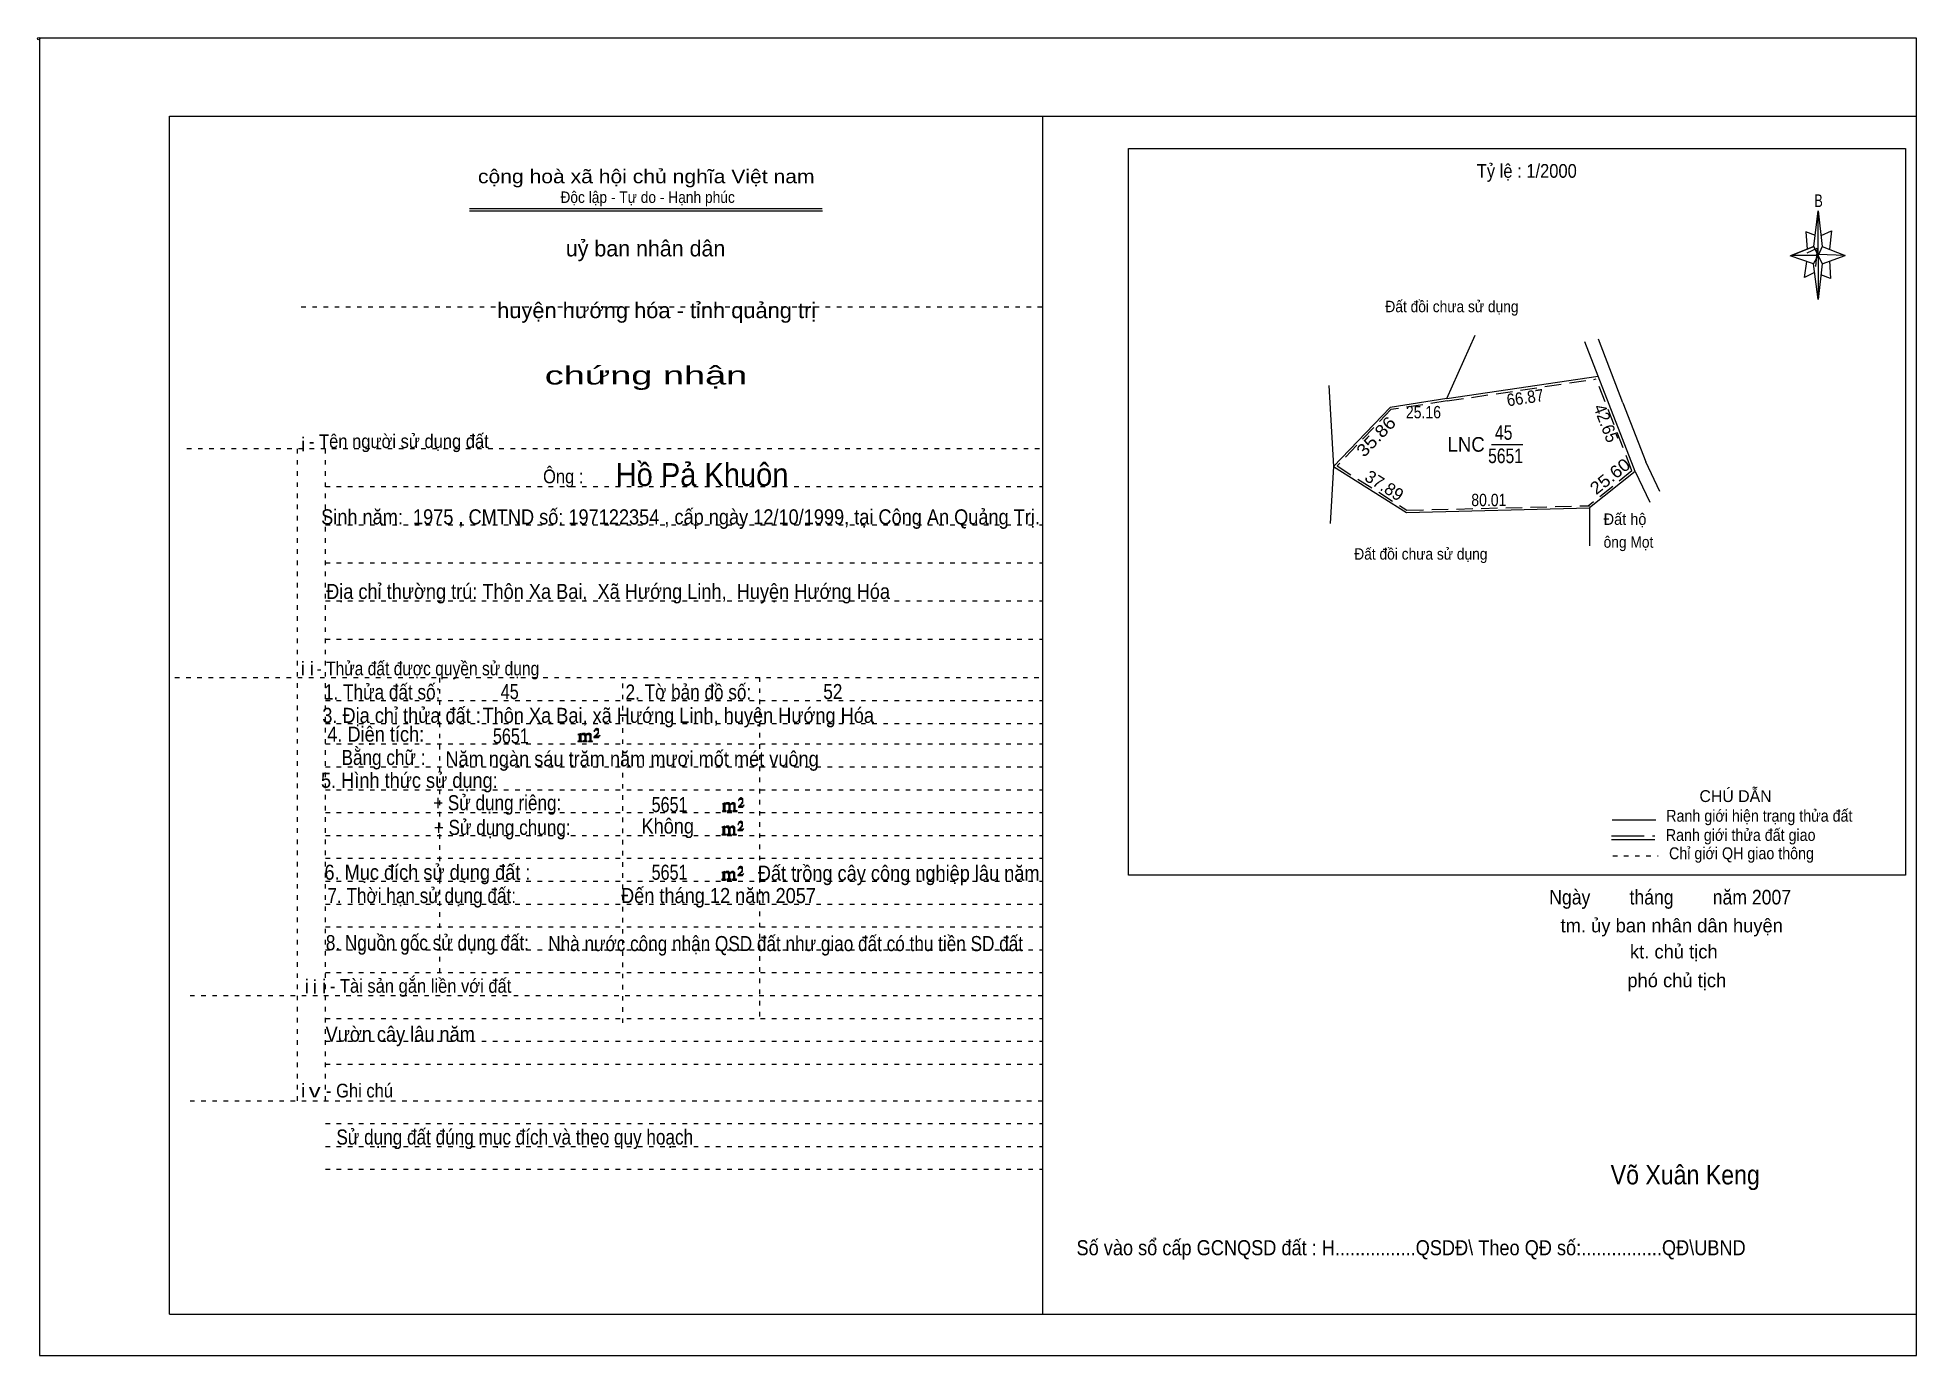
# Model space of a CAD drawing. Header units: centimetres. Extents: x -1.6 to 39.5, y -3.3 to 25.5.
import ezdxf
from ezdxf.enums import TextEntityAlignment as Align

# ---------------------------------------------------------------- set-up
doc = ezdxf.new("R2010")
doc.units = ezdxf.units.CM
doc.header["$LTSCALE"] = 0.12
for name, pattern in [('DOTTED', [1.5, 0.3, -1.2]), ('LONG_DASHED', [7.5, 6, -1.5]), ('MEDIUM_DASHED', [4.5, 3, -1.5])]:
    doc.linetypes.add(name, pattern=pattern)
for name, color, linetype, lineweight in [('1', 7, 'DOTTED', 13), ('10', 7, 'Continuous', 13), ('13', 7, 'Continuous', 13), ('4', 7, 'Continuous', 13), ('5', 7, 'Continuous', 13), ('50', 7, 'Continuous', 13)]:
    doc.layers.add(name, color=color, linetype=linetype, lineweight=lineweight)
doc.layers.add('30', color=7, linetype='Continuous')
doc.layers.add('33', color=7, linetype='Continuous')

msp = doc.modelspace()

# ---------------------------------------------------------------- hatches: boundary and pattern name
at = {"layer": '50'}
for points in [[(10.27, 10.13), (10.27, 10.12), (10.27, 10.11), (10.25, 10.11), (10.24, 10.11), (10.24, 10.1), (10.33, 10.1), (10.33, 10.11), (10.32, 10.11), (10.31, 10.11), (10.31, 10.12), (10.31, 10.13), (10.31, 10.24), (10.31, 10.25), (10.32, 10.26), (10.34, 10.26), (10.35, 10.26), (10.36, 10.26), (10.37, 10.25), (10.39, 10.22), (10.39, 10.13), (10.37, 10.12), (10.37, 10.11), (10.36, 10.11), (10.35, 10.11), (10.35, 10.1), (10.44, 10.1), (10.44, 10.11), (10.43, 10.11), (10.42, 10.11), (10.42, 10.12), (10.42, 10.13), (10.42, 10.24), (10.44, 10.26), (10.45, 10.26), (10.46, 10.26), (10.49, 10.26), (10.49, 10.25), (10.5, 10.24), (10.5, 10.22), (10.5, 10.13), (10.5, 10.12), (10.49, 10.11), (10.49, 10.11), (10.47, 10.11), (10.47, 10.1), (10.56, 10.1), (10.56, 10.11), (10.55, 10.11), (10.54, 10.11), (10.53, 10.12), (10.53, 10.13), (10.53, 10.2), (10.53, 10.25), (10.53, 10.26), (10.52, 10.27), (10.5, 10.28), (10.47, 10.28), (10.46, 10.28), (10.44, 10.27), (10.41, 10.25), (10.41, 10.26), (10.4, 10.28), (10.39, 10.28), (10.37, 10.28), (10.35, 10.28), (10.34, 10.28), (10.32, 10.26), (10.31, 10.26), (10.31, 10.25), (10.31, 10.25), (10.31, 10.26), (10.31, 10.28), (10.24, 10.26), (10.24, 10.26), (10.25, 10.26), (10.27, 10.25), (10.27, 10.24), (10.27, 10.23)], [(10.69, 10.19), (10.72, 10.24), (10.72, 10.24), (10.71, 10.22), (10.69, 10.22), (10.68, 10.22), (10.63, 10.22), (10.66, 10.26), (10.67, 10.27), (10.69, 10.28), (10.69, 10.3), (10.69, 10.32), (10.69, 10.34), (10.69, 10.35), (10.69, 10.37), (10.68, 10.38), (10.67, 10.38), (10.66, 10.39), (10.65, 10.39), (10.63, 10.38), (10.63, 10.38), (10.62, 10.37), (10.61, 10.35), (10.59, 10.33), (10.61, 10.33), (10.61, 10.35), (10.62, 10.35), (10.63, 10.36), (10.65, 10.36), (10.66, 10.36), (10.67, 10.35), (10.68, 10.35), (10.68, 10.32), (10.68, 10.3), (10.66, 10.28), (10.66, 10.26), (10.65, 10.25), (10.59, 10.2), (10.59, 10.19)], [(13.42, 8.61), (13.42, 8.6), (13.42, 8.59), (13.41, 8.59), (13.4, 8.59), (13.4, 8.57), (13.48, 8.57), (13.48, 8.59), (13.47, 8.59), (13.46, 8.59), (13.46, 8.6), (13.46, 8.61), (13.46, 8.72), (13.46, 8.73), (13.47, 8.74), (13.5, 8.74), (13.51, 8.74), (13.52, 8.74), (13.53, 8.73), (13.54, 8.69), (13.54, 8.61), (13.53, 8.6), (13.53, 8.59), (13.52, 8.59), (13.51, 8.59), (13.51, 8.57), (13.6, 8.57), (13.6, 8.59), (13.58, 8.59), (13.57, 8.59), (13.57, 8.6), (13.57, 8.61), (13.57, 8.72), (13.6, 8.74), (13.61, 8.74), (13.62, 8.74), (13.64, 8.74), (13.64, 8.73), (13.65, 8.72), (13.65, 8.69), (13.65, 8.61), (13.65, 8.6), (13.64, 8.59), (13.64, 8.59), (13.63, 8.59), (13.63, 8.57), (13.72, 8.57), (13.72, 8.59), (13.7, 8.59), (13.69, 8.59), (13.68, 8.6), (13.68, 8.61), (13.68, 8.68), (13.68, 8.73), (13.68, 8.74), (13.67, 8.75), (13.65, 8.76), (13.63, 8.76), (13.62, 8.76), (13.6, 8.75), (13.56, 8.73), (13.56, 8.74), (13.55, 8.76), (13.54, 8.76), (13.53, 8.76), (13.51, 8.76), (13.5, 8.76), (13.47, 8.74), (13.46, 8.74), (13.46, 8.73), (13.46, 8.73), (13.46, 8.74), (13.46, 8.76), (13.4, 8.74), (13.4, 8.74), (13.41, 8.74), (13.42, 8.73), (13.42, 8.72), (13.42, 8.71)], [(13.85, 8.67), (13.87, 8.72), (13.87, 8.72), (13.86, 8.69), (13.85, 8.69), (13.84, 8.69), (13.78, 8.69), (13.82, 8.74), (13.83, 8.75), (13.85, 8.76), (13.85, 8.78), (13.85, 8.79), (13.85, 8.82), (13.85, 8.83), (13.85, 8.85), (13.84, 8.86), (13.83, 8.86), (13.82, 8.87), (13.8, 8.87), (13.78, 8.86), (13.78, 8.86), (13.77, 8.85), (13.76, 8.83), (13.75, 8.81), (13.76, 8.81), (13.76, 8.83), (13.77, 8.83), (13.78, 8.84), (13.8, 8.84), (13.82, 8.84), (13.83, 8.83), (13.84, 8.83), (13.84, 8.79), (13.84, 8.78), (13.82, 8.76), (13.82, 8.74), (13.8, 8.73), (13.75, 8.68), (13.75, 8.67)], [(13.41, 8.09), (13.41, 8.08), (13.41, 8.07), (13.4, 8.07), (13.39, 8.07), (13.39, 8.06), (13.48, 8.06), (13.48, 8.07), (13.47, 8.07), (13.45, 8.07), (13.45, 8.08), (13.45, 8.09), (13.45, 8.2), (13.45, 8.21), (13.47, 8.23), (13.49, 8.23), (13.5, 8.23), (13.51, 8.23), (13.52, 8.21), (13.53, 8.18), (13.53, 8.09), (13.52, 8.08), (13.52, 8.07), (13.51, 8.07), (13.5, 8.07), (13.5, 8.06), (13.59, 8.06), (13.59, 8.07), (13.58, 8.07), (13.57, 8.07), (13.57, 8.08), (13.57, 8.09), (13.57, 8.2), (13.59, 8.23), (13.6, 8.23), (13.61, 8.23), (13.63, 8.23), (13.63, 8.21), (13.64, 8.2), (13.64, 8.18), (13.64, 8.09), (13.64, 8.08), (13.63, 8.07), (13.63, 8.07), (13.62, 8.07), (13.62, 8.06), (13.71, 8.06), (13.71, 8.07), (13.7, 8.07), (13.69, 8.07), (13.67, 8.08), (13.67, 8.09), (13.67, 8.17), (13.67, 8.21), (13.67, 8.23), (13.66, 8.24), (13.64, 8.25), (13.62, 8.25), (13.61, 8.25), (13.59, 8.24), (13.55, 8.21), (13.55, 8.23), (13.54, 8.25), (13.53, 8.25), (13.52, 8.25), (13.5, 8.25), (13.49, 8.25), (13.47, 8.23), (13.45, 8.23), (13.45, 8.21), (13.45, 8.21), (13.45, 8.23), (13.45, 8.25), (13.39, 8.23), (13.39, 8.23), (13.4, 8.23), (13.41, 8.21), (13.41, 8.2), (13.41, 8.19)], [(13.84, 8.16), (13.86, 8.2), (13.86, 8.2), (13.85, 8.18), (13.84, 8.18), (13.83, 8.18), (13.77, 8.18), (13.81, 8.23), (13.82, 8.24), (13.84, 8.25), (13.84, 8.27), (13.84, 8.28), (13.84, 8.3), (13.84, 8.31), (13.84, 8.34), (13.83, 8.35), (13.82, 8.35), (13.81, 8.36), (13.8, 8.36), (13.77, 8.35), (13.77, 8.35), (13.76, 8.34), (13.75, 8.31), (13.74, 8.29), (13.75, 8.29), (13.75, 8.31), (13.76, 8.31), (13.77, 8.33), (13.8, 8.33), (13.81, 8.33), (13.82, 8.31), (13.83, 8.31), (13.83, 8.28), (13.83, 8.27), (13.81, 8.25), (13.81, 8.23), (13.8, 8.21), (13.74, 8.17), (13.74, 8.16)], [(13.41, 7.11), (13.41, 7.1), (13.41, 7.09), (13.4, 7.09), (13.39, 7.09), (13.39, 7.07), (13.47, 7.07), (13.47, 7.09), (13.46, 7.09), (13.45, 7.09), (13.45, 7.1), (13.45, 7.11), (13.45, 7.22), (13.45, 7.23), (13.46, 7.24), (13.49, 7.24), (13.5, 7.24), (13.51, 7.24), (13.52, 7.23), (13.53, 7.19), (13.53, 7.11), (13.52, 7.1), (13.52, 7.09), (13.51, 7.09), (13.5, 7.09), (13.5, 7.07), (13.59, 7.07), (13.59, 7.09), (13.57, 7.09), (13.56, 7.09), (13.56, 7.1), (13.56, 7.11), (13.56, 7.22), (13.59, 7.24), (13.6, 7.24), (13.61, 7.24), (13.63, 7.24), (13.63, 7.23), (13.64, 7.22), (13.64, 7.19), (13.64, 7.11), (13.64, 7.1), (13.63, 7.09), (13.63, 7.09), (13.62, 7.09), (13.62, 7.07), (13.71, 7.07), (13.71, 7.09), (13.69, 7.09), (13.68, 7.09), (13.67, 7.1), (13.67, 7.11), (13.67, 7.18), (13.67, 7.23), (13.67, 7.24), (13.66, 7.25), (13.64, 7.26), (13.62, 7.26), (13.61, 7.26), (13.59, 7.25), (13.55, 7.23), (13.55, 7.24), (13.54, 7.26), (13.53, 7.26), (13.52, 7.26), (13.5, 7.26), (13.49, 7.26), (13.46, 7.24), (13.45, 7.24), (13.45, 7.23), (13.45, 7.23), (13.45, 7.24), (13.45, 7.26), (13.39, 7.24), (13.39, 7.24), (13.4, 7.24), (13.41, 7.23), (13.41, 7.22), (13.41, 7.21)], [(13.84, 7.17), (13.86, 7.22), (13.86, 7.22), (13.85, 7.19), (13.84, 7.19), (13.83, 7.19), (13.77, 7.19), (13.81, 7.24), (13.82, 7.25), (13.84, 7.26), (13.84, 7.28), (13.84, 7.29), (13.84, 7.32), (13.84, 7.33), (13.84, 7.35), (13.83, 7.36), (13.82, 7.36), (13.81, 7.37), (13.79, 7.37), (13.77, 7.36), (13.77, 7.36), (13.76, 7.35), (13.75, 7.33), (13.74, 7.31), (13.75, 7.31), (13.75, 7.33), (13.76, 7.33), (13.77, 7.34), (13.79, 7.34), (13.81, 7.34), (13.82, 7.33), (13.83, 7.33), (13.83, 7.29), (13.83, 7.28), (13.81, 7.26), (13.81, 7.24), (13.79, 7.23), (13.74, 7.18), (13.74, 7.17)]]:
    msp.add_hatch(color=256, dxfattribs=at).paths.add_polyline_path(points)

# ---------------------------------------------------------------- linework, layer by layer
at = {"layer": '1', "linetype": 'Continuous'}
for p, q in [((1.31, -2.42), (1.31, 23.78)), ((1.31, 23.78), (39.51, 23.78)), ((20.41, -2.42), (20.41, 23.78)), ((39.51, -2.42), (39.51, 23.78)), ((7.87, 21.76), (15.58, 21.76)), ((7.87, 21.71), (15.59, 21.71)), ((37.26, 20.55), (36.75, 20.72)), ((1.31, -2.42), (39.51, -2.42))]:
    msp.add_line(p, q, dxfattribs=at)
at = {"layer": '1'}
for p, q in [((4.19, 19.61), (20.41, 19.61)), ((1.69, 16.51), (20.41, 16.51)), ((4.11, 2.25), (4.11, 16.51)), ((4.72, 2.25), (4.72, 16.51)), ((4.72, 15.68), (20.41, 15.68)), ((4.72, 14.84), (20.41, 14.84)), ((4.72, 14.01), (20.41, 14.01)), ((4.72, 13.18), (20.41, 13.18)), ((4.72, 12.34), (20.41, 12.34)), ((1.43, 11.5), (20.41, 11.5)), ((7.22, 5.05), (7.22, 11.5)), ((11.22, 3.95), (11.22, 11.5)), ((14.22, 4.09), (14.22, 11.5)), ((4.72, 11), (20.41, 11)), ((4.72, 10.5), (20.41, 10.5)), ((4.72, 10.05), (20.41, 10.05)), ((4.72, 9.55), (20.41, 9.55)), ((4.72, 9.05), (20.41, 9.05)), ((4.72, 8.55), (20.41, 8.55)), ((4.72, 8.05), (20.41, 8.05)), ((4.72, 7.55), (20.41, 7.55)), ((4.72, 7.05), (20.41, 7.05)), ((4.72, 6.55), (20.41, 6.55)), ((4.72, 6.05), (20.41, 6.05)), ((4.72, 5.55), (20.41, 5.55)), ((4.72, 5.05), (20.41, 5.05)), ((1.76, 4.55), (20.41, 4.55)), ((4.72, 4.05), (20.41, 4.05)), ((4.72, 3.55), (20.41, 3.55)), ((4.72, 3.05), (20.41, 3.05)), ((1.76, 2.25), (20.41, 2.25)), ((4.72, 1.75), (20.41, 1.75)), ((4.72, 1.25), (20.41, 1.25)), ((4.72, 0.75), (20.41, 0.75))]:
    msp.add_line(p, q, dxfattribs=at)
at = {"layer": '1', "linetype": 'Continuous'}
msp.add_lwpolyline([(-1.53, -3.32), (39.51, -3.32), (39.51, 25.48), (-1.53, 25.48)], close=True, dxfattribs=at)
msp.add_lwpolyline([(37.27, 20.35), (37.06, 20.25), (37.11, 20.6)], dxfattribs=at)
at = {"layer": '10'}
for p, q in [((29.24, 17.6), (29.86, 18.99)), ((33.09, 17.51), (32.56, 18.9)), ((32.55, 18.09), (32.26, 18.84)), ((29.24, 17.6), (32.55, 18.09)), ((26.66, 17.89), (26.76, 16.12)), ((33.09, 17.51), (33.59, 16.22)), ((26.76, 16.12), (26.69, 14.87)), ((33.9, 15.57), (33.59, 16.22)), ((33.36, 16.01), (32.36, 15.21)), ((33.36, 16.01), (33.68, 15.34)), ((32.36, 15.21), (32.36, 14.38))]:
    msp.add_line(p, q, dxfattribs=at)
at = {"layer": '10', "linetype": 'MEDIUM_DASHED'}
for p, q in [((29.25, 17.55), (32.51, 18.03)), ((33.29, 16.02), (32.51, 18.03)), ((33.29, 16.02), (32.33, 15.25))]:
    msp.add_line(p, q, dxfattribs=at)
at = {"layer": '10'}
for points in [[(33.36, 16.01), (33.32, 16.1), (32.55, 18.09)], [(29.24, 17.6), (28, 17.41), (26.76, 16.12)], [(26.76, 16.12), (28.36, 15.11), (32.36, 15.21)]]:
    msp.add_lwpolyline(points, dxfattribs=at)
at = {"layer": '10', "linetype": 'MEDIUM_DASHED'}
for points in [[(29.25, 17.55), (28.02, 17.36), (26.84, 16.13)], [(26.84, 16.13), (28.37, 15.16), (32.36, 15.26)]]:
    msp.add_lwpolyline(points, dxfattribs=at)
at = {"layer": '13'}
msp.add_line((30.22, 16.6), (30.9, 16.6), dxfattribs=at)
at = {"layer": '4'}
for p, q in [((32.86, 8.39), (33.81, 8.39)), ((32.84, 7.96), (33.79, 7.96))]:
    msp.add_line(p, q, dxfattribs=at)
at = {"layer": '4', "linetype": 'LONG_DASHED'}
msp.add_line((32.84, 8.04), (33.79, 8.04), dxfattribs=at)
at = {"layer": '4', "linetype": 'DOTTED'}
msp.add_line((32.87, 7.6), (33.86, 7.6), dxfattribs=at)
at = {"layer": '4'}
msp.add_lwpolyline([(22.28, 23.07), (39.27, 23.07), (39.27, 7.18), (22.28, 7.18)], close=True, dxfattribs=at)
msp.add_circle((-1.55, 25.47), 0.025, dxfattribs=at)
at = {"layer": '5'}
for p, q in [((37.27, 20.93), (37.36, 21.71)), ((37.45, 20.55), (37.36, 19.77)), ((37.45, 20.93), (37.95, 20.73)), ((37.61, 20.61), (37.63, 20.23)), ((37.63, 20.23), (37.42, 20.31))]:
    msp.add_line(p, q, dxfattribs=at)
for points in [[(37.36, 21.71), (37.45, 20.93), (37.36, 20.73)], [(37.36, 20.73), (36.77, 20.73), (37.27, 20.93), (37.45, 20.55), (37.95, 20.73), (37.36, 20.75)], [(37.36, 20.73), (37.36, 19.77), (37.26, 20.55)]]:
    msp.add_lwpolyline(points, close=True, dxfattribs=at)
for points in [[(37.3, 21.17), (37.09, 21.25), (37.12, 20.87)], [(37.43, 21.17), (37.65, 21.27), (37.61, 20.87)], [(37.36, 20.73), (37.27, 20.93), (36.77, 20.73)], [(37.12, 20.79), (37.34, 20.89), (37.3, 20.49)], [(37.36, 20.73), (37.45, 20.55), (37.95, 20.73)]]:
    msp.add_lwpolyline(points, dxfattribs=at)
at = {"layer": '50'}
for points in [[(10.27, 10.13), (10.27, 10.12), (10.27, 10.11), (10.25, 10.11), (10.24, 10.11), (10.24, 10.1), (10.33, 10.1), (10.33, 10.11), (10.32, 10.11), (10.31, 10.11), (10.31, 10.12), (10.31, 10.13), (10.31, 10.24), (10.31, 10.25), (10.32, 10.26), (10.34, 10.26), (10.35, 10.26), (10.36, 10.26), (10.37, 10.25), (10.39, 10.22), (10.39, 10.13), (10.37, 10.12), (10.37, 10.11), (10.36, 10.11), (10.35, 10.11), (10.35, 10.1), (10.44, 10.1), (10.44, 10.11), (10.43, 10.11), (10.42, 10.11), (10.42, 10.12), (10.42, 10.13), (10.42, 10.24), (10.44, 10.26), (10.45, 10.26), (10.46, 10.26), (10.49, 10.26), (10.49, 10.25), (10.5, 10.24), (10.5, 10.22), (10.5, 10.13), (10.5, 10.12), (10.49, 10.11), (10.49, 10.11), (10.47, 10.11), (10.47, 10.1), (10.56, 10.1), (10.56, 10.11), (10.55, 10.11), (10.54, 10.11), (10.53, 10.12), (10.53, 10.13), (10.53, 10.2), (10.53, 10.25), (10.53, 10.26), (10.52, 10.27), (10.5, 10.28), (10.47, 10.28), (10.46, 10.28), (10.44, 10.27), (10.41, 10.25), (10.41, 10.26), (10.4, 10.28), (10.39, 10.28), (10.37, 10.28), (10.35, 10.28), (10.34, 10.28), (10.32, 10.26), (10.31, 10.26), (10.31, 10.25), (10.31, 10.25), (10.31, 10.26), (10.31, 10.28), (10.24, 10.26), (10.24, 10.26), (10.25, 10.26), (10.27, 10.25), (10.27, 10.24), (10.27, 10.23)], [(10.69, 10.19), (10.72, 10.24), (10.72, 10.24), (10.71, 10.22), (10.69, 10.22), (10.68, 10.22), (10.63, 10.22), (10.66, 10.26), (10.67, 10.27), (10.69, 10.28), (10.69, 10.3), (10.69, 10.32), (10.69, 10.34), (10.69, 10.35), (10.69, 10.37), (10.68, 10.38), (10.67, 10.38), (10.66, 10.39), (10.65, 10.39), (10.63, 10.38), (10.63, 10.38), (10.62, 10.37), (10.61, 10.35), (10.59, 10.33), (10.61, 10.33), (10.61, 10.35), (10.62, 10.35), (10.63, 10.36), (10.65, 10.36), (10.66, 10.36), (10.67, 10.35), (10.68, 10.35), (10.68, 10.32), (10.68, 10.3), (10.66, 10.28), (10.66, 10.26), (10.65, 10.25), (10.59, 10.2), (10.59, 10.19)], [(13.42, 8.61), (13.42, 8.6), (13.42, 8.59), (13.41, 8.59), (13.4, 8.59), (13.4, 8.57), (13.48, 8.57), (13.48, 8.59), (13.47, 8.59), (13.46, 8.59), (13.46, 8.6), (13.46, 8.61), (13.46, 8.72), (13.46, 8.73), (13.47, 8.74), (13.5, 8.74), (13.51, 8.74), (13.52, 8.74), (13.53, 8.73), (13.54, 8.69), (13.54, 8.61), (13.53, 8.6), (13.53, 8.59), (13.52, 8.59), (13.51, 8.59), (13.51, 8.57), (13.6, 8.57), (13.6, 8.59), (13.58, 8.59), (13.57, 8.59), (13.57, 8.6), (13.57, 8.61), (13.57, 8.72), (13.6, 8.74), (13.61, 8.74), (13.62, 8.74), (13.64, 8.74), (13.64, 8.73), (13.65, 8.72), (13.65, 8.69), (13.65, 8.61), (13.65, 8.6), (13.64, 8.59), (13.64, 8.59), (13.63, 8.59), (13.63, 8.57), (13.72, 8.57), (13.72, 8.59), (13.7, 8.59), (13.69, 8.59), (13.68, 8.6), (13.68, 8.61), (13.68, 8.68), (13.68, 8.73), (13.68, 8.74), (13.67, 8.75), (13.65, 8.76), (13.63, 8.76), (13.62, 8.76), (13.6, 8.75), (13.56, 8.73), (13.56, 8.74), (13.55, 8.76), (13.54, 8.76), (13.53, 8.76), (13.51, 8.76), (13.5, 8.76), (13.47, 8.74), (13.46, 8.74), (13.46, 8.73), (13.46, 8.73), (13.46, 8.74), (13.46, 8.76), (13.4, 8.74), (13.4, 8.74), (13.41, 8.74), (13.42, 8.73), (13.42, 8.72), (13.42, 8.71)], [(13.85, 8.67), (13.87, 8.72), (13.87, 8.72), (13.86, 8.69), (13.85, 8.69), (13.84, 8.69), (13.78, 8.69), (13.82, 8.74), (13.83, 8.75), (13.85, 8.76), (13.85, 8.78), (13.85, 8.79), (13.85, 8.82), (13.85, 8.83), (13.85, 8.85), (13.84, 8.86), (13.83, 8.86), (13.82, 8.87), (13.8, 8.87), (13.78, 8.86), (13.78, 8.86), (13.77, 8.85), (13.76, 8.83), (13.75, 8.81), (13.76, 8.81), (13.76, 8.83), (13.77, 8.83), (13.78, 8.84), (13.8, 8.84), (13.82, 8.84), (13.83, 8.83), (13.84, 8.83), (13.84, 8.79), (13.84, 8.78), (13.82, 8.76), (13.82, 8.74), (13.8, 8.73), (13.75, 8.68), (13.75, 8.67)], [(13.41, 8.09), (13.41, 8.08), (13.41, 8.07), (13.4, 8.07), (13.39, 8.07), (13.39, 8.06), (13.48, 8.06), (13.48, 8.07), (13.47, 8.07), (13.45, 8.07), (13.45, 8.08), (13.45, 8.09), (13.45, 8.2), (13.45, 8.21), (13.47, 8.23), (13.49, 8.23), (13.5, 8.23), (13.51, 8.23), (13.52, 8.21), (13.53, 8.18), (13.53, 8.09), (13.52, 8.08), (13.52, 8.07), (13.51, 8.07), (13.5, 8.07), (13.5, 8.06), (13.59, 8.06), (13.59, 8.07), (13.58, 8.07), (13.57, 8.07), (13.57, 8.08), (13.57, 8.09), (13.57, 8.2), (13.59, 8.23), (13.6, 8.23), (13.61, 8.23), (13.63, 8.23), (13.63, 8.21), (13.64, 8.2), (13.64, 8.18), (13.64, 8.09), (13.64, 8.08), (13.63, 8.07), (13.63, 8.07), (13.62, 8.07), (13.62, 8.06), (13.71, 8.06), (13.71, 8.07), (13.7, 8.07), (13.69, 8.07), (13.67, 8.08), (13.67, 8.09), (13.67, 8.17), (13.67, 8.21), (13.67, 8.23), (13.66, 8.24), (13.64, 8.25), (13.62, 8.25), (13.61, 8.25), (13.59, 8.24), (13.55, 8.21), (13.55, 8.23), (13.54, 8.25), (13.53, 8.25), (13.52, 8.25), (13.5, 8.25), (13.49, 8.25), (13.47, 8.23), (13.45, 8.23), (13.45, 8.21), (13.45, 8.21), (13.45, 8.23), (13.45, 8.25), (13.39, 8.23), (13.39, 8.23), (13.4, 8.23), (13.41, 8.21), (13.41, 8.2), (13.41, 8.19)], [(13.84, 8.16), (13.86, 8.2), (13.86, 8.2), (13.85, 8.18), (13.84, 8.18), (13.83, 8.18), (13.77, 8.18), (13.81, 8.23), (13.82, 8.24), (13.84, 8.25), (13.84, 8.27), (13.84, 8.28), (13.84, 8.3), (13.84, 8.31), (13.84, 8.34), (13.83, 8.35), (13.82, 8.35), (13.81, 8.36), (13.8, 8.36), (13.77, 8.35), (13.77, 8.35), (13.76, 8.34), (13.75, 8.31), (13.74, 8.29), (13.75, 8.29), (13.75, 8.31), (13.76, 8.31), (13.77, 8.33), (13.8, 8.33), (13.81, 8.33), (13.82, 8.31), (13.83, 8.31), (13.83, 8.28), (13.83, 8.27), (13.81, 8.25), (13.81, 8.23), (13.8, 8.21), (13.74, 8.17), (13.74, 8.16)], [(13.41, 7.11), (13.41, 7.1), (13.41, 7.09), (13.4, 7.09), (13.39, 7.09), (13.39, 7.07), (13.47, 7.07), (13.47, 7.09), (13.46, 7.09), (13.45, 7.09), (13.45, 7.1), (13.45, 7.11), (13.45, 7.22), (13.45, 7.23), (13.46, 7.24), (13.49, 7.24), (13.5, 7.24), (13.51, 7.24), (13.52, 7.23), (13.53, 7.19), (13.53, 7.11), (13.52, 7.1), (13.52, 7.09), (13.51, 7.09), (13.5, 7.09), (13.5, 7.07), (13.59, 7.07), (13.59, 7.09), (13.57, 7.09), (13.56, 7.09), (13.56, 7.1), (13.56, 7.11), (13.56, 7.22), (13.59, 7.24), (13.6, 7.24), (13.61, 7.24), (13.63, 7.24), (13.63, 7.23), (13.64, 7.22), (13.64, 7.19), (13.64, 7.11), (13.64, 7.1), (13.63, 7.09), (13.63, 7.09), (13.62, 7.09), (13.62, 7.07), (13.71, 7.07), (13.71, 7.09), (13.69, 7.09), (13.68, 7.09), (13.67, 7.1), (13.67, 7.11), (13.67, 7.18), (13.67, 7.23), (13.67, 7.24), (13.66, 7.25), (13.64, 7.26), (13.62, 7.26), (13.61, 7.26), (13.59, 7.25), (13.55, 7.23), (13.55, 7.24), (13.54, 7.26), (13.53, 7.26), (13.52, 7.26), (13.5, 7.26), (13.49, 7.26), (13.46, 7.24), (13.45, 7.24), (13.45, 7.23), (13.45, 7.23), (13.45, 7.24), (13.45, 7.26), (13.39, 7.24), (13.39, 7.24), (13.4, 7.24), (13.41, 7.23), (13.41, 7.22), (13.41, 7.21)], [(13.84, 7.17), (13.86, 7.22), (13.86, 7.22), (13.85, 7.19), (13.84, 7.19), (13.83, 7.19), (13.77, 7.19), (13.81, 7.24), (13.82, 7.25), (13.84, 7.26), (13.84, 7.28), (13.84, 7.29), (13.84, 7.32), (13.84, 7.33), (13.84, 7.35), (13.83, 7.36), (13.82, 7.36), (13.81, 7.37), (13.79, 7.37), (13.77, 7.36), (13.77, 7.36), (13.76, 7.35), (13.75, 7.33), (13.74, 7.31), (13.75, 7.31), (13.75, 7.33), (13.76, 7.33), (13.77, 7.34), (13.79, 7.34), (13.81, 7.34), (13.82, 7.33), (13.83, 7.33), (13.83, 7.29), (13.83, 7.28), (13.81, 7.26), (13.81, 7.24), (13.79, 7.23), (13.74, 7.18), (13.74, 7.17)]]:
    msp.add_lwpolyline(points, close=True, dxfattribs=at)

# ---------------------------------------------------------------- texts
at = {"layer": '1'}
for s, height, width, p in [('cộng hoà xã hội chủ nghĩa Việt nam', 0.3, 1.15, (11.735, 22.31)), ('Độc lập - Tự do - Hạnh phúc', 0.25, 0.9, (11.765, 21.88)), ('chứng nhận', 0.4, 1.55, (11.73, 17.91)), ('- Tên người sử dụng đất', 0.3, 0.9, (6.325, 16.52)), ('- Thửa đất được quyền sử dụng', 0.3, 0.85, (6.96, 11.55)), ('- Tài sản gắn liền với đất ', 0.3, 0.9, (6.85, 4.61)), ('v', 0.3, 1.3, (4.485, 2.32)), ('- Ghi chú', 0.3, 0.9, (5.465, 2.32))]:
    msp.add_text(s, height=height, dxfattribs=dict(at, width=width)).set_placement(p, align=Align.CENTER)
for s, height, p in [('uỷ ban nhân dân', 0.35, (11.72, 20.71)), ('i', 0.3, (4.235, 16.45)), ('i', 0.3, (4.225, 11.55)), ('i', 0.3, (4.425, 11.55)), ('i', 0.3, (4.315, 4.6)), ('i', 0.3, (4.485, 4.59)), ('i', 0.3, (4.695, 4.6)), ('i', 0.3, (4.235, 2.32))]:
    msp.add_text(s, height=height, dxfattribs=at).set_placement(p, align=Align.CENTER)
at = {"layer": '10'}
for s, height, width, p in [('Tỷ lệ : 1/2000', 0.3, 0.9, (30.99, 22.43)), ('Đất đồi chưa sử dụng ', 0.25, 0.9, (29.395, 19.49)), ('25.16', 0.27, 0.85, (28.73, 17.17)), ('Hồ Pả Khuôn', 0.5, 0.95, (12.955, 15.69)), ('Đất đồi chưa sử dụng ', 0.25, 0.9, (28.715, 14.08)), ('Võ Xuân Keng', 0.42, 0.9, (34.455, 0.42))]:
    msp.add_text(s, height=height, dxfattribs=dict(at, width=width)).set_placement(p, align=Align.CENTER)
at = {"layer": '10', "width": 0.95}
msp.add_text('42.65', height=0.27, rotation=291.078, dxfattribs=at).set_placement((32.597, 17.014), align=Align.CENTER)
at = {"layer": '10'}
for s, width, p in [('Đất hộ', 0.95, (32.67, 14.84)), ('ông Mọt', 0.9, (32.67, 14.34))]:
    msp.add_text(s, height=0.25, dxfattribs=dict(at, width=width)).set_placement(p)
at = {"layer": '30'}
for s, rotation, width, p in [('66.87', 8.341, 0.9, (30.975, 17.489)), ('35.86', 46.198, 1.15, (27.791, 16.677)), ('25.60', 38.737, 1.1, (32.895, 15.797))]:
    msp.add_text(s, height=0.27, rotation=rotation, dxfattribs=dict(at, width=width)).set_placement(p, align=Align.CENTER)
msp.add_text('37.89', height=0.27, rotation=327.765, dxfattribs=at).set_placement((27.803, 15.586), align=Align.CENTER)
at = {"layer": '30', "width": 0.85}
msp.add_text('80.01', height=0.27, dxfattribs=at).set_placement((30.16, 15.25), align=Align.CENTER)
at = {"layer": '33', "width": 0.8}
for s, p in [('45', (30.485, 16.7)), ('5651', (30.525, 16.19))]:
    msp.add_text(s, height=0.32, dxfattribs=at).set_placement(p, align=Align.CENTER)
at = {"layer": '33', "width": 0.95}
msp.add_text('LNC', height=0.32, dxfattribs=at).set_placement((30.07, 16.44), align=Align.RIGHT)
at = {"layer": '4'}
msp.add_text('CHÚ DẪN', height=0.2591, dxfattribs=at).set_placement((35.555, 8.78), align=Align.CENTER)
at = {"layer": '4', "width": 0.9}
for s, p in [('Ranh giới hiện trạng thửa đất', (36.075, 8.35)), ('Ranh giới thửa đất giao ', (35.71, 7.93)), ('Chỉ giới QH giao thông', (35.685, 7.53))]:
    msp.add_text(s, height=0.2591, dxfattribs=at).set_placement(p, align=Align.CENTER)
at = {"layer": '5', "width": 0.75}
msp.add_text('B', height=0.276, dxfattribs=at).set_placement((37.37, 21.79), align=Align.CENTER)
at = {"layer": '50'}
for s, height, width, p in [('  huyện hướng hóa - tỉnh quảng trị', 0.34, 1.05, (11.83, 19.36)), ('Ông :', 0.3, 0.9, (9.92, 15.75)), ('Sinh năm:  1975 , CMTND số: 197122354 , cấp ngày 12/10/1999, tại Công An Quảng Trị.', 0.33, 0.9, (12.485, 14.85)), ('Địa chỉ thường trú: Thôn Xa Bai,  Xã Hướng Linh,  Huyện Hướng Hóa', 0.33, 0.9, (10.9, 13.22)), ('1. Thửa đất số:  ', 0.33, 0.85, (6.065, 11.02)), ('45', 0.33, 0.8, (8.75, 11.03)), ('2. Tờ bản đồ số:  ', 0.33, 0.85, (12.76, 11.02)), ('52', 0.33, 0.85, (15.815, 11.03)), ('3. Địa chỉ thửa đất : ', 0.33, 0.9, (6.44, 10.51)), ('Thôn Xa Bai, xã Hướng Linh, huyện Hướng Hóa', 0.33, 0.9, (12.435, 10.51)), ('4. Diện tích: ', 0.33, 0.9, (5.875, 10.1)), ('5651', 0.33, 0.8, (8.775, 10.06)), ('Bằng chữ :', 0.33, 0.85, (5.99, 9.59)), ('Năm ngàn sáu trăm năm mươi mốt mét vuông', 0.33, 0.9, (11.425, 9.56)), ('5. Hình thức sử dụng:', 0.33, 0.9, (6.555, 9.09)), ('+ Sử dụng riêng:', 0.33, 0.85, (8.475, 8.6)), ('5651', 0.33, 0.8, (12.245, 8.56)), ('+ Sử dụng chung:', 0.33, 0.85, (8.585, 8.06)), ('Không', 0.33, 0.9, (12.205, 8.09)), ('6. Mục đích sử dụng đất :', 0.33, 0.9, (6.95, 7.08)), ('5651', 0.33, 0.8, (12.245, 7.08)), ('Đất trồng cây công nghiệp lâu năm', 0.33, 0.9, (17.255, 7.06)), ('7. Thời hạn sử dụng đất:', 0.33, 0.85, (6.825, 6.57)), ('Đến tháng 12 năm 2057', 0.33, 0.9, (13.315, 6.57)), ('Ngày        tháng        năm 2007', 0.32, 0.9, (34.125, 6.54)), ('8. Nguồn gốc sử dụng đất:', 0.33, 0.85, (6.95, 5.54)), ('Nhà nước công nhận QSD đất như giao đất có thu tiền SD đất ', 0.33, 0.85, (14.835, 5.52)), ('Vườn cây lâu năm', 0.33, 0.9, (6.355, 3.54)), ('Sử dụng đất đúng mục đích và theo quy hoạch', 0.33, 0.85, (8.86, 1.29)), ('Số vào sổ cấp GCNQSD đất : H................QSDĐ\\ Theo QĐ số:................QĐ\\UBND', 0.33, 0.9, (28.46, -1.13))]:
    msp.add_text(s, height=height, dxfattribs=dict(at, width=width)).set_placement(p, align=Align.CENTER)
for s, p in [('tm. ủy ban nhân dân huyện ', (34.215, 5.93)), ('kt. chủ tịch', (34.205, 5.36)), ('phó chủ tịch', (34.27, 4.73))]:
    msp.add_text(s, height=0.3, dxfattribs=at).set_placement(p, align=Align.CENTER)

doc.saveas('drawing.dxf')
